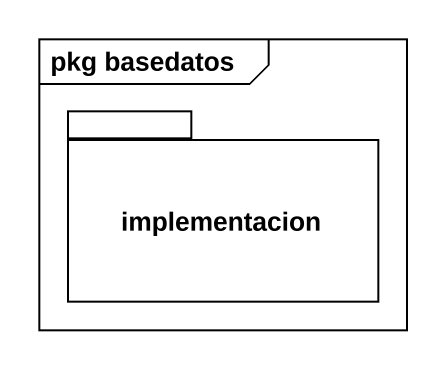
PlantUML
@startuml
mainframe pkg basedatos
package implementacion {
}
@enduml
